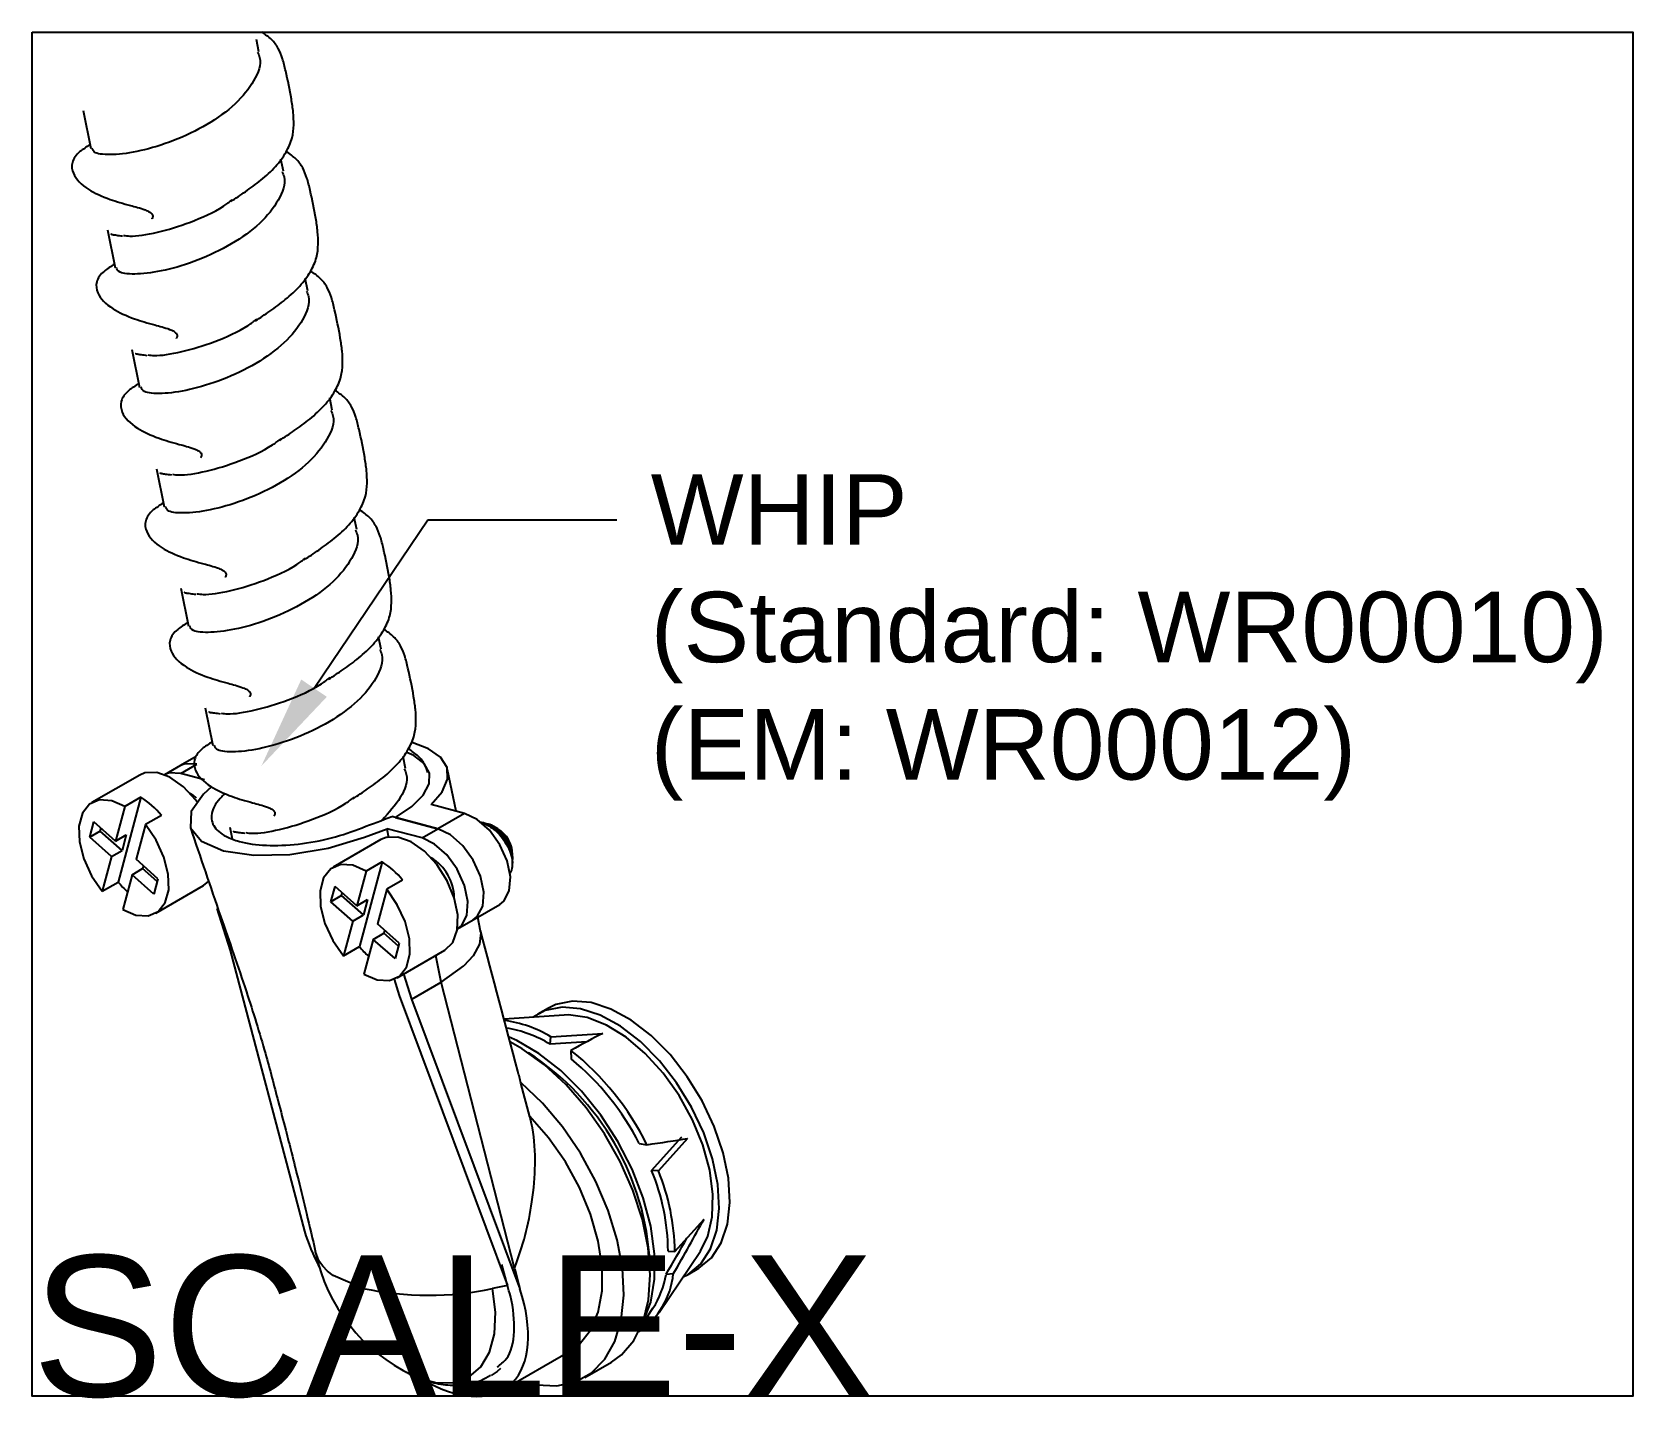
# Model space of a CAD drawing. Extents: x 0 to 4.26, y -3.64 to 0.
import ezdxf
from ezdxf import colors
from ezdxf.entities.mleader import LeaderData, LeaderLine
from ezdxf.math import Vec2, Vec3

# ---------------------------------------------------------------- set-up
doc = ezdxf.new("R2010")
doc.units = 0
doc.header["$LTSCALE"] = 0.5
doc.header["$MEASUREMENT"] = 0
doc.layers.add('FAB DWG', color=221, linetype='CONTINUOUS')
doc.layers.add('Hardware', color=242, linetype='CONTINUOUS')
doc.layers.add('Text-Unprinted', color=131, linetype='CONTINUOUS', plot=False)
doc.styles.add('LSAD_Standard', font='arial.ttf')

msp = doc.modelspace()

# ---------------------------------------------------------------- linework, layer by layer
at = {"layer": 'Hardware', "transparency": 16777216}
for p, q in [((0.6039, -0.0527), (0.5973, -0.0203)), ((0.1357, -0.209), (0.1564, -0.31)), ((0.669, -0.3707), (0.6623, -0.3383)), ((0.2008, -0.527), (0.2214, -0.628)), ((0.734, -0.6887), (0.7274, -0.6563)), ((0.2658, -0.845), (0.2865, -0.946)), ((0.7991, -1.0067), (0.7925, -0.9743)), ((0.3309, -1.163), (0.3516, -1.2639)), ((0.8642, -1.3247), (0.8575, -1.2923)), ((0.396, -1.481), (0.4167, -1.5819)), ((0.9292, -1.6427), (0.9226, -1.6103)), ((0.4611, -1.799), (0.4817, -1.8999)), ((0.3949, -1.9531), (0.353, -1.9773)), ((0.4365, -1.9291), (0.3949, -1.9531)), ((0.396, -1.9737), (0.4385, -1.9492)), ((0.9943, -1.9607), (0.9877, -1.9283)), ((0.2867, -1.9781), (0.1594, -2.0515)), ((0.4587, -1.9905), (0.396, -1.9737)), ((1.1286, -2.0744), (1.1061, -1.9643)), ((0.2898, -2.0372), (0.2293, -2.2629)), ((0.2898, -2.0372), (0.2474, -2.0617)), ((0.4773, -2.0093), (0.4568, -2.0289)), ((0.2474, -2.0617), (0.2226, -2.154)), ((0.3444, -2.0856), (0.302, -2.1101)), ((1.1512, -2.0804), (1.062, -2.0565)), ((1.1512, -2.0804), (1.0805, -2.1212)), ((0.1536, -2.1436), (0.1645, -2.1026)), ((0.1818, -2.1272), (0.1536, -2.1436)), ((0.2226, -2.154), (0.1645, -2.1026)), ((0.1818, -2.1272), (0.1839, -2.1197)), ((0.2399, -2.1787), (0.1818, -2.1272)), ((0.302, -2.1101), (0.2772, -2.2025)), ((0.5261, -2.117), (0.5324, -2.1476)), ((0.8852, -2.1437), (0.9456, -2.1209)), ((1.0381, -2.1457), (0.9456, -2.1209)), ((0.9498, -2.1461), (0.9456, -2.1209)), ((1.0805, -2.1212), (0.958, -2.0884)), ((0.9678, -2.091), (1.0805, -2.1212)), ((1.0381, -2.1457), (1.0805, -2.1212)), ((1.24, -2.1213), (1.2295, -2.1153)), ((0.2116, -2.195), (0.1536, -2.1436)), ((0.2226, -2.154), (0.2509, -2.1377)), ((0.2509, -2.1377), (0.2399, -2.1787)), ((0.9288, -2.15), (0.8015, -2.2235)), ((0.2116, -2.195), (0.1869, -2.2874)), ((0.2116, -2.195), (0.2399, -2.1787)), ((0.3353, -2.254), (0.2772, -2.2025)), ((0.9318, -2.2092), (0.8713, -2.4349)), ((0.9318, -2.2092), (0.8894, -2.2337)), ((1.2793, -2.1972), (1.2793, -2.1893)), ((1.2793, -2.2138), (1.2793, -2.2056)), ((0.2663, -2.2435), (0.2415, -2.3359)), ((0.2663, -2.2435), (0.2945, -2.2272)), ((0.3243, -2.295), (0.2663, -2.2435)), ((0.2966, -2.2196), (0.2945, -2.2272)), ((0.3333, -2.2615), (0.2945, -2.2272)), ((0.3353, -2.254), (0.3243, -2.295)), ((0.8894, -2.2337), (0.8646, -2.326)), ((0.9865, -2.2576), (0.944, -2.2821)), ((0.1869, -2.2874), (0.2293, -2.2629)), ((0.3294, -2.346), (0.4567, -2.2725)), ((0.7956, -2.3155), (0.8066, -2.2745)), ((0.8239, -2.2992), (0.7956, -2.3155)), ((0.8646, -2.326), (0.8066, -2.2745)), ((0.8239, -2.2992), (0.8259, -2.2917)), ((0.8819, -2.3507), (0.8239, -2.2992)), ((0.944, -2.2821), (0.9193, -2.3745)), ((0.492, -2.3336), (0.5275, -2.4449)), ((0.8537, -2.367), (0.7956, -2.3155)), ((0.8646, -2.326), (0.8929, -2.3097)), ((0.8929, -2.3097), (0.8819, -2.3507)), ((1.1744, -2.3633), (1.2451, -2.3225)), ((0.8537, -2.367), (0.8289, -2.4594)), ((0.8537, -2.367), (0.8819, -2.3507)), ((0.9773, -2.426), (0.9193, -2.3745)), ((1.1325, -2.3875), (1.1744, -2.3633)), ((1.194, -2.3936), (1.1863, -2.3564)), ((0.9083, -2.4155), (0.8835, -2.5078)), ((0.9083, -2.4155), (0.9366, -2.3991)), ((0.9664, -2.4669), (0.9083, -2.4155)), ((0.9386, -2.3916), (0.9366, -2.3991)), ((0.9753, -2.4335), (0.9366, -2.3991)), ((0.9773, -2.426), (0.9664, -2.4669)), ((1.1925, -2.394), (1.1947, -2.3983)), ((0.5275, -2.4449), (0.7252, -3.1926)), ((0.8289, -2.4594), (0.8713, -2.4349)), ((0.9715, -2.518), (1.0987, -2.4445)), ((1.089, -2.5293), (1.0745, -2.4585)), ((1.1742, -2.4594), (1.1494, -2.4862)), ((1.0108, -2.5744), (0.9895, -2.5076)), ((1.089, -2.5293), (1.1494, -2.4862)), ((0.9636, -2.5218), (0.9775, -2.5654)), ((1.0108, -2.5744), (1.089, -2.5293)), ((1.2846, -3.2905), (1.089, -2.5293)), ((0.9775, -2.5654), (1.2656, -3.3374)), ((1.2989, -3.3463), (1.0108, -2.5744)), ((1.3746, -2.5983), (1.3463, -2.6146)), ((1.416, -2.6172), (1.2563, -2.6282)), ((1.3792, -2.6949), (1.3807, -2.6749)), ((1.3807, -2.6749), (1.5198, -2.6659)), ((1.4766, -2.6888), (1.3792, -2.6949)), ((1.4346, -2.7111), (1.4355, -2.7339)), ((1.3254, -2.8882), (1.3015, -2.7983)), ((1.6163, -2.9587), (1.6366, -2.9624)), ((1.6493, -3.0309), (1.7295, -2.9416)), ((1.7447, -2.9457), (1.6673, -3.0315)), ((1.6673, -3.0315), (1.6493, -3.0309)), ((1.7113, -3.2462), (1.7887, -3.1603)), ((0.7635, -3.2713), (0.7545, -3.2472)), ((0.7737, -3.286), (0.7635, -3.2713)), ((1.6692, -3.4088), (1.7789, -3.2458)), ((1.6932, -3.2456), (1.7113, -3.2462)), ((0.7869, -3.2993), (0.7737, -3.286)), ((0.8014, -3.3104), (0.7869, -3.2993)), ((0.8795, -3.3441), (0.8014, -3.3104)), ((1.2656, -3.3374), (1.2503, -3.2814)), ((1.2989, -3.3463), (1.2846, -3.2905)), ((1.7069, -3.3059), (1.6876, -3.3074)), ((1.7463, -3.3075), (1.7746, -3.2911)), ((0.8817, -3.3447), (0.8795, -3.3441)), ((1.2656, -3.3374), (1.2258, -3.3454)), ((1.6239, -3.4406), (1.6528, -3.3977)), ((1.2536, -3.615), (1.4315, -3.5123)), ((1.223, -3.5763), (1.2255, -3.5748)), ((1.4715, -3.5816), (1.5422, -3.5408))]:
    msp.add_line(p, q, dxfattribs=at)
at = {"layer": 'Hardware', "transparency": 16777216, "flags": 128}
for points in [[(1.062, -2.0565), (1.0916, -2.0227), (1.106, -1.9895), (1.1046, -1.9583), (1.0874, -1.9307), (1.0553, -1.9079), (1.0116, -1.8913)], [(0.4385, -1.9492), (0.4079, -1.9481), (0.3949, -1.9531)], [(0.4385, -1.9492), (0.4079, -1.9481), (0.3949, -1.9531)], [(0.9678, -2.091), (1.0106, -2.0619), (1.0408, -2.0315), (1.0568, -2.0012), (1.058, -1.9727), (1.0442, -1.9473), (1.0161, -1.9263), (0.9981, -1.9182)], [(0.4408, -2.0516), (0.4357, -2.0447), (0.4028, -2.0092), (0.3672, -1.984), (0.332, -1.9713), (0.3003, -1.9724), (0.2867, -1.9781)], [(0.396, -1.9737), (0.3654, -1.9725), (0.3525, -1.9776)], [(0.2474, -2.0617), (0.2121, -2.0464), (0.1797, -2.0444), (0.153, -2.0559), (0.1342, -2.0798), (0.125, -2.1141), (0.1262, -2.1557), (0.1377, -2.2011), (0.1586, -2.2463), (0.1869, -2.2874)], [(0.4382, -2.0395), (0.4291, -2.0321), (0.4206, -2.0266)], [(0.4568, -2.0289), (0.4235, -2.0751), (0.4215, -2.1183), (0.4511, -2.1544), (0.5093, -2.1797), (0.5905, -2.1917), (0.6866, -2.1893), (0.7882, -2.1728), (0.8852, -2.1437)], [(1.2451, -2.3225), (1.256, -2.3138), (1.2703, -2.2867), (1.2732, -2.2495), (1.2645, -2.2068), (1.2451, -2.1637), (1.2175, -2.1253), (1.1849, -2.0964), (1.1512, -2.0804)], [(0.2415, -2.3359), (0.2767, -2.3511), (0.3091, -2.3531), (0.3359, -2.3416), (0.3547, -2.3177), (0.3639, -2.2835), (0.3626, -2.2418), (0.3511, -2.1964), (0.3303, -2.1512), (0.302, -2.1101)], [(1.1744, -2.3633), (1.1853, -2.3546), (1.1996, -2.3275), (1.2025, -2.2903), (1.1938, -2.2476), (1.1744, -2.2045), (1.1468, -2.1662), (1.1141, -2.1372), (1.0805, -2.1212)], [(1.1744, -2.3633), (1.1853, -2.3546), (1.1996, -2.3275), (1.2025, -2.2903), (1.1938, -2.2476), (1.1744, -2.2045), (1.1468, -2.1662), (1.1141, -2.1372), (1.0805, -2.1212)], [(1.0987, -2.4445), (1.0987, -2.4445), (1.12, -2.4235), (1.1319, -2.3913), (1.1332, -2.3507), (1.1239, -2.3054), (1.1049, -2.2593), (1.0777, -2.2167), (1.0449, -2.1811), (1.0092, -2.156), (0.974, -2.1433), (0.9424, -2.1444), (0.9288, -2.15)], [(1.132, -2.3878), (1.1429, -2.3791), (1.1572, -2.352), (1.1601, -2.3148), (1.1514, -2.2721), (1.132, -2.229), (1.1043, -2.1907), (1.0717, -2.1617), (1.0381, -2.1457)], [(0.8894, -2.2337), (0.8542, -2.2184), (0.8218, -2.2164), (0.795, -2.2279), (0.7762, -2.2518), (0.767, -2.2861), (0.7683, -2.3277), (0.7798, -2.3731), (0.8006, -2.4183), (0.8289, -2.4594)], [(0.4567, -2.2725), (0.4567, -2.2725), (0.4709, -2.2609)], [(0.8835, -2.5078), (0.9188, -2.5231), (0.9512, -2.5251), (0.9779, -2.5136), (0.9967, -2.4897), (1.0059, -2.4554), (1.0047, -2.4138), (0.9931, -2.3684), (0.9723, -2.3232), (0.944, -2.2821)], [(1.1947, -2.3983), (1.1913, -2.4281), (1.1742, -2.4594)], [(1.7328, -3.3143), (1.7463, -3.3075), (1.7805, -3.2793), (1.8063, -3.2397), (1.8227, -3.19), (1.8291, -3.1321), (1.8252, -3.0679), (1.8113, -2.9999), (1.7878, -2.9305), (1.7556, -2.8622), (1.7158, -2.7974), (1.6699, -2.7386), (1.6195, -2.6878), (1.5665, -2.6469), (1.5127, -2.6174), (1.4602, -2.6002), (1.4107, -2.5961), (1.3662, -2.6052), (1.3337, -2.6229)], [(1.7746, -3.2911), (1.7746, -3.2911), (1.8088, -3.263), (1.8346, -3.2234), (1.851, -3.1737), (1.8573, -3.1157), (1.8535, -3.0516), (1.8396, -2.9836), (1.8161, -2.9142), (1.7839, -2.8458), (1.7441, -2.7811), (1.6982, -2.7223), (1.6478, -2.6715), (1.5948, -2.6306), (1.541, -2.601), (1.4885, -2.5839), (1.439, -2.5798), (1.3945, -2.5889), (1.3746, -2.5983)], [(1.7789, -3.2458), (1.7988, -3.2058), (1.8107, -3.1539), (1.8124, -3.0945), (1.8039, -3.03), (1.7854, -2.9629), (1.7578, -2.8957), (1.7221, -2.831), (1.6796, -2.7714), (1.632, -2.719), (1.5811, -2.6759), (1.5289, -2.6437), (1.4773, -2.6238), (1.4284, -2.6168), (1.416, -2.6172)], [(1.6253, -3.4368), (1.6268, -3.4341), (1.647, -3.3817), (1.6572, -3.3205), (1.6572, -3.2524), (1.647, -3.1793), (1.6268, -3.1036), (1.5973, -3.0276), (1.5593, -2.9535), (1.5141, -2.8836), (1.463, -2.82), (1.4076, -2.7647), (1.3494, -2.7193), (1.2904, -2.6852), (1.27, -2.6762)], [(1.5422, -3.5408), (1.5688, -3.5217), (1.6021, -3.4832), (1.6264, -3.4339), (1.6411, -3.3753), (1.6457, -3.3089), (1.6402, -3.2368), (1.6247, -3.161), (1.5996, -3.0836), (1.5657, -3.0069), (1.5239, -2.9331), (1.4754, -2.8644), (1.4217, -2.8026), (1.3642, -2.7496), (1.3047, -2.7069), (1.2739, -2.6894)], [(1.2958, -3.5906), (1.3418, -3.6019), (1.3967, -3.6043), (1.4464, -3.5934), (1.4896, -3.5695), (1.5249, -3.5332), (1.5514, -3.4858), (1.5682, -3.4285), (1.5749, -3.363), (1.5713, -3.2912), (1.5574, -3.2153), (1.5338, -3.1374), (1.501, -3.0598), (1.46, -2.9849), (1.4121, -2.9147), (1.3586, -2.8514), (1.3011, -2.7967)], [(1.4315, -3.5123), (1.4571, -3.4934), (1.4866, -3.4562), (1.5068, -3.4083), (1.5172, -3.3514), (1.5172, -3.2874), (1.5069, -3.2186), (1.4867, -3.1473), (1.4572, -3.0761), (1.4196, -3.0074), (1.375, -2.9436), (1.3251, -2.8869)], [(1.012, -3.5757), (1.0282, -3.5828), (1.0775, -3.596), (1.123, -3.5955), (1.1626, -3.5813), (1.1948, -3.554), (1.2179, -3.5148), (1.2312, -3.4655), (1.2338, -3.4082), (1.2258, -3.3454)], [(1.247, -3.5583), (1.2382, -3.566), (1.2217, -3.577)]]:
    msp.add_lwpolyline(points, dxfattribs=at)
at = {"layer": 'Hardware', "transparency": 16777216}
for centre, radius, start, end in [((0.172, -2.2251), 0.2218, 38.9589, 57.9139), ((1.1959, -2.1921), 0.0834, 1.9413, 58.0533), ((1.1551, -2.2183), 0.1243, 2.4559, 31.3364), ((0.814, -2.397), 0.2218, 38.9589, 57.9139), ((0.996, -2.3075), 0.1278, 1.2989, 58.5181), ((0.4224, -2.1036), 0.2503, 219.5185, 227.7491), ((1.0644, -2.2756), 0.2503, 219.5185, 227.7491), ((1.215, -2.9495), 0.3207, 58.8923, 82.4382), ((1.2145, -2.962), 0.3138, 58.3459, 81.1823), ((0.9376, -3.3124), 0.7078, 2.8349, 57.1597), ((0.9758, -3.2867), 0.7361, 26.1424, 51.4468), ((0.9845, -3.2815), 0.7094, 27.0621, 50.5271), ((1.1102, -3.253), 0.583, 0.735, 22.3943), ((1.1037, -3.2587), 0.6077, 1.1788, 21.9505), ((1.2111, -3.1545), 0.4659, 191.5647, 244.6977), ((0.7175, -3.466), 0.5936, 11.6286, 17.1906), ((1.4968, -3.2853), 0.2111, 304.1336, 354.4116), ((1.4546, -3.2694), 0.2361, 327.0789, 350.7413), ((1.0553, -2.5378), 0.8254, 257.8567, 281.9232)]:
    msp.add_arc(centre, radius, start, end, dxfattribs=at)
for centre, major_axis, ratio, start_param, end_param in [((-1.2438, -6.1735), (3.0806, 3.5526), 0.141139, 0.321994, 0.377816), ((-3.6469, -3.1841), (5.6802, 0.3188), 0.03559, 5.905245, 5.961067), ((1.012, -3.2695), (-0.2531, 0.3379), 0.521836, 0.984854, 1.248947), ((-2.6312, -8.1476), (4.597, 5.5528), 0.081297, 5.834713, 5.890535), ((-2.3073, -7.7539), (4.2546, 5.1393), 0.081297, 5.821281, 5.859701), ((1.012, -3.2695), (-0.2531, 0.3379), 0.521836, 2.31844, 4.126447)]:
    msp.add_ellipse(centre, major_axis=major_axis, ratio=ratio, start_param=start_param, end_param=end_param, dxfattribs=at)
for points, knots in [([(0.5292, -0.4511), (0.542, -0.4427), (0.5682, -0.4254), (0.6122, -0.3931), (0.6494, -0.3587), (0.6764, -0.322), (0.6936, -0.2844), (0.6972, -0.2491), (0.6958, -0.2143), (0.6887, -0.1661), (0.6785, -0.1171), (0.6672, -0.0702), (0.655, -0.0409), (0.6394, -0.0198), (0.6208, -0.0065), (0.6117, 0)], [0, 0, 0, 0, 0.080239, 0.164948, 0.259343, 0.353694, 0.436412, 0.506206, 0.567727, 0.627828, 0.752798, 0.810363, 0.867419, 0.935007, 1, 1, 1, 1]), ([(0.6004, -0.0536), (0.6025, -0.0583), (0.6126, -0.0815), (0.5938, -0.1304), (0.5452, -0.1925), (0.4676, -0.2483), (0.377, -0.2915), (0.2865, -0.3187), (0.2123, -0.3286), (0.165, -0.3243), (0.1614, -0.3136), (0.1598, -0.3091)], [0, 0, 0, 0, 0.031892, 0.156892, 0.281892, 0.406892, 0.531892, 0.656892, 0.781892, 0.906892, 1, 1, 1, 1]), ([(0.1543, -0.2999), (0.1447, -0.3061), (0.128, -0.3168), (0.1132, -0.3321), (0.104, -0.3526), (0.1088, -0.3841), (0.1417, -0.4171), (0.2002, -0.4444), (0.2544, -0.4601), (0.2919, -0.4695), (0.3109, -0.4776), (0.3171, -0.4821), (0.32, -0.4854), (0.3214, -0.4891), (0.3212, -0.4928), (0.32, -0.4956), (0.3188, -0.4971), (0.3185, -0.4976)], [0, 0, 0, 0, 0.080967, 0.140305, 0.20268, 0.32706, 0.546312, 0.716659, 0.843881, 0.927691, 0.953899, 0.963672, 0.971807, 0.979151, 0.986819, 0.995804, 1, 1, 1, 1]), ([(0.5943, -0.7691), (0.607, -0.7607), (0.6333, -0.7434), (0.6772, -0.7111), (0.7144, -0.6767), (0.7415, -0.64), (0.7587, -0.6024), (0.7623, -0.5671), (0.7609, -0.5323), (0.7538, -0.4841), (0.7436, -0.435), (0.7323, -0.3882), (0.7201, -0.3589), (0.7045, -0.3378), (0.6859, -0.3245), (0.6768, -0.318)], [0, 0, 0, 0, 0.080239, 0.164948, 0.259343, 0.353694, 0.436412, 0.506206, 0.567727, 0.627828, 0.752798, 0.810363, 0.867419, 0.935007, 1, 1, 1, 1]), ([(0.6655, -0.3716), (0.6675, -0.3763), (0.6776, -0.3995), (0.6589, -0.4484), (0.6103, -0.5105), (0.5326, -0.5663), (0.442, -0.6095), (0.3516, -0.6367), (0.2774, -0.6466), (0.23, -0.6423), (0.2264, -0.6316), (0.2249, -0.6271)], [0, 0, 0, 0, 0.031892, 0.156892, 0.281892, 0.406892, 0.531892, 0.656892, 0.781892, 0.906892, 1, 1, 1, 1]), ([(0.2434, -0.5414), (0.2487, -0.5422), (0.2684, -0.5452), (0.3326, -0.5353), (0.4201, -0.5082), (0.4935, -0.4765), (0.5254, -0.4521), (0.5329, -0.4464)], [0, 0, 0, 0, 0.099464, 0.371672, 0.64388, 0.916088, 1, 1, 1, 1]), ([(0.2113, -0.5382), (0.2111, -0.5382), (0.2105, -0.5383), (0.2119, -0.5386), (0.2146, -0.5391), (0.2192, -0.5399), (0.2254, -0.5408), (0.2327, -0.5419), (0.2379, -0.5425), (0.2407, -0.5429)], [0, 0, 0, 0, 0.062778, 0.252594, 0.411375, 0.550941, 0.686534, 0.832835, 1, 1, 1, 1]), ([(0.2194, -0.6179), (0.2097, -0.6241), (0.1931, -0.6348), (0.1783, -0.6501), (0.169, -0.6706), (0.1739, -0.7021), (0.2067, -0.7351), (0.2653, -0.7624), (0.3195, -0.7781), (0.357, -0.7875), (0.376, -0.7956), (0.3822, -0.8001), (0.3851, -0.8034), (0.3865, -0.8071), (0.3863, -0.8108), (0.3851, -0.8136), (0.3839, -0.8151), (0.3835, -0.8156)], [0, 0, 0, 0, 0.080967, 0.140305, 0.20268, 0.32706, 0.546312, 0.716659, 0.843881, 0.927691, 0.953899, 0.963672, 0.971807, 0.979151, 0.986819, 0.995804, 1, 1, 1, 1]), ([(0.6593, -1.0871), (0.6721, -1.0787), (0.6983, -1.0614), (0.7423, -1.0291), (0.7795, -0.9947), (0.8066, -0.958), (0.8237, -0.9204), (0.8274, -0.8851), (0.826, -0.8503), (0.8189, -0.8021), (0.8087, -0.753), (0.7974, -0.7062), (0.7852, -0.6769), (0.7695, -0.6558), (0.7509, -0.6425), (0.7418, -0.636)], [0, 0, 0, 0, 0.0802385, 0.164948, 0.2593428, 0.3536939, 0.4364118, 0.5062064, 0.567727, 0.6278283, 0.7527984, 0.810363, 0.8674186, 0.9350067, 1, 1, 1, 1]), ([(0.7306, -0.6896), (0.7326, -0.6943), (0.7427, -0.7175), (0.7239, -0.7664), (0.6754, -0.8285), (0.5977, -0.8843), (0.5071, -0.9275), (0.4166, -0.9547), (0.3425, -0.9646), (0.2951, -0.9603), (0.2915, -0.9496), (0.29, -0.9451)], [0, 0, 0, 0, 0.031892, 0.156892, 0.281892, 0.406892, 0.531892, 0.656892, 0.781892, 0.906892, 1, 1, 1, 1]), ([(0.3084, -0.8594), (0.3137, -0.8602), (0.3335, -0.8632), (0.3977, -0.8533), (0.4852, -0.8262), (0.5585, -0.7945), (0.5905, -0.7701), (0.598, -0.7644)], [0, 0, 0, 0, 0.099464, 0.371672, 0.64388, 0.916088, 1, 1, 1, 1]), ([(0.2763, -0.8562), (0.2762, -0.8562), (0.2755, -0.8563), (0.2769, -0.8566), (0.2797, -0.8571), (0.2843, -0.8579), (0.2905, -0.8588), (0.2978, -0.8599), (0.303, -0.8605), (0.3058, -0.8609)], [0, 0, 0, 0, 0.062778, 0.252594, 0.411375, 0.550941, 0.686534, 0.832835, 1, 1, 1, 1]), ([(0.2845, -0.9359), (0.2748, -0.9421), (0.2581, -0.9528), (0.2434, -0.9681), (0.2341, -0.9886), (0.239, -1.0201), (0.2718, -1.0531), (0.3304, -1.0804), (0.3846, -1.0961), (0.4221, -1.1055), (0.4411, -1.1136), (0.4473, -1.1181), (0.4502, -1.1214), (0.4516, -1.1251), (0.4513, -1.1287), (0.4502, -1.1316), (0.449, -1.1331), (0.4486, -1.1336)], [0, 0, 0, 0, 0.0809666, 0.1403051, 0.2026804, 0.32706, 0.5463119, 0.7166591, 0.8438805, 0.927691, 0.9538988, 0.963672, 0.9718068, 0.9791513, 0.9868187, 0.9958041, 1, 1, 1, 1]), ([(0.7244, -1.4051), (0.7372, -1.3967), (0.7634, -1.3794), (0.8074, -1.3471), (0.8446, -1.3127), (0.8717, -1.276), (0.8888, -1.2384), (0.8924, -1.2031), (0.891, -1.1683), (0.8839, -1.1201), (0.8737, -1.071), (0.8624, -1.0242), (0.8502, -0.9949), (0.8346, -0.9738), (0.816, -0.9605), (0.8069, -0.954)], [0, 0, 0, 0, 0.080239, 0.164948, 0.259343, 0.353694, 0.436412, 0.506206, 0.567727, 0.627828, 0.752798, 0.810363, 0.867419, 0.935007, 1, 1, 1, 1]), ([(0.7956, -1.0076), (0.7977, -1.0123), (0.8078, -1.0355), (0.789, -1.0844), (0.7404, -1.1465), (0.6628, -1.2023), (0.5722, -1.2455), (0.4817, -1.2727), (0.4075, -1.2826), (0.3602, -1.2783), (0.3566, -1.2676), (0.3551, -1.2631)], [0, 0, 0, 0, 0.031892, 0.156892, 0.281892, 0.406892, 0.531892, 0.656892, 0.781892, 0.906892, 1, 1, 1, 1]), ([(0.3735, -1.1774), (0.3788, -1.1782), (0.3985, -1.1812), (0.4628, -1.1713), (0.5502, -1.1442), (0.6236, -1.1125), (0.6555, -1.0881), (0.6631, -1.0824)], [0, 0, 0, 0, 0.099464, 0.371672, 0.64388, 0.916088, 1, 1, 1, 1]), ([(0.3414, -1.1742), (0.3413, -1.1742), (0.3406, -1.1743), (0.342, -1.1746), (0.3447, -1.1751), (0.3494, -1.1759), (0.3555, -1.1768), (0.3629, -1.1779), (0.3681, -1.1785), (0.3709, -1.1789)], [0, 0, 0, 0, 0.062778, 0.252594, 0.411375, 0.550941, 0.686534, 0.832835, 1, 1, 1, 1]), ([(0.3495, -1.2539), (0.3399, -1.2601), (0.3232, -1.2708), (0.3084, -1.2861), (0.2992, -1.3066), (0.304, -1.3381), (0.3369, -1.3711), (0.3954, -1.3984), (0.4497, -1.4141), (0.4871, -1.4235), (0.5061, -1.4316), (0.5123, -1.4361), (0.5152, -1.4394), (0.5166, -1.4431), (0.5164, -1.4467), (0.5153, -1.4496), (0.5141, -1.4511), (0.5137, -1.4516)], [0, 0, 0, 0, 0.080967, 0.140305, 0.20268, 0.32706, 0.546312, 0.716659, 0.843881, 0.927691, 0.953899, 0.963672, 0.971807, 0.979151, 0.986819, 0.995804, 1, 1, 1, 1]), ([(0.7895, -1.7231), (0.8022, -1.7147), (0.8285, -1.6974), (0.8725, -1.6651), (0.9096, -1.6307), (0.9367, -1.594), (0.9539, -1.5564), (0.9575, -1.5211), (0.9561, -1.4863), (0.949, -1.4381), (0.9388, -1.389), (0.9275, -1.3422), (0.9153, -1.3129), (0.8997, -1.2918), (0.8811, -1.2785), (0.872, -1.272)], [0, 0, 0, 0, 0.080239, 0.164948, 0.259343, 0.353694, 0.436412, 0.506206, 0.567727, 0.627828, 0.752798, 0.810363, 0.867419, 0.935007, 1, 1, 1, 1]), ([(0.8607, -1.3256), (0.8628, -1.3303), (0.8728, -1.3535), (0.8541, -1.4024), (0.8055, -1.4645), (0.7278, -1.5203), (0.6373, -1.5635), (0.5468, -1.5907), (0.4726, -1.6006), (0.4253, -1.5963), (0.4217, -1.5856), (0.4201, -1.5811)], [0, 0, 0, 0, 0.031892, 0.156892, 0.281892, 0.406892, 0.531892, 0.656892, 0.781892, 0.906892, 1, 1, 1, 1]), ([(0.4386, -1.4954), (0.4439, -1.4962), (0.4636, -1.4992), (0.5278, -1.4893), (0.6153, -1.4622), (0.6887, -1.4305), (0.7206, -1.4061), (0.7281, -1.4004)], [0, 0, 0, 0, 0.099464, 0.371672, 0.64388, 0.916088, 1, 1, 1, 1]), ([(0.4065, -1.4922), (0.4063, -1.4922), (0.4057, -1.4923), (0.4071, -1.4926), (0.4098, -1.4931), (0.4145, -1.4939), (0.4206, -1.4948), (0.428, -1.4959), (0.4332, -1.4965), (0.4359, -1.4969)], [0, 0, 0, 0, 0.062778, 0.252594, 0.411375, 0.550941, 0.686534, 0.832835, 1, 1, 1, 1]), ([(0.4146, -1.5719), (0.405, -1.5781), (0.3883, -1.5888), (0.3735, -1.6041), (0.3642, -1.6246), (0.3691, -1.656), (0.4019, -1.6891), (0.4605, -1.7164), (0.5147, -1.7321), (0.5522, -1.7415), (0.5712, -1.7496), (0.5774, -1.7541), (0.5803, -1.7574), (0.5817, -1.7611), (0.5815, -1.7647), (0.5803, -1.7676), (0.5791, -1.7691), (0.5787, -1.7696)], [0, 0, 0, 0, 0.080967, 0.140305, 0.20268, 0.32706, 0.546312, 0.716659, 0.843881, 0.927691, 0.953899, 0.963672, 0.971807, 0.979151, 0.986819, 0.995804, 1, 1, 1, 1]), ([(0.8546, -2.0411), (0.8673, -2.0327), (0.8936, -2.0154), (0.9375, -1.9831), (0.9747, -1.9487), (1.0018, -1.912), (1.0189, -1.8744), (1.0226, -1.839), (1.0212, -1.8043), (1.0141, -1.7561), (1.0039, -1.707), (0.9926, -1.6602), (0.9804, -1.6309), (0.9648, -1.6098), (0.9462, -1.5965), (0.937, -1.59)], [0, 0, 0, 0, 0.080239, 0.164948, 0.259343, 0.353694, 0.436412, 0.506206, 0.567727, 0.627828, 0.752798, 0.810363, 0.867419, 0.935007, 1, 1, 1, 1]), ([(0.9258, -1.6436), (0.9278, -1.6483), (0.9379, -1.6715), (0.9192, -1.7204), (0.8706, -1.7825), (0.7929, -1.8383), (0.7023, -1.8815), (0.6119, -1.9087), (0.5377, -1.9186), (0.4903, -1.9143), (0.4867, -1.9036), (0.4852, -1.8991)], [0, 0, 0, 0, 0.031892, 0.156892, 0.281892, 0.406892, 0.531892, 0.656892, 0.781892, 0.906892, 1, 1, 1, 1]), ([(0.5037, -1.8134), (0.5089, -1.8142), (0.5287, -1.8172), (0.5929, -1.8072), (0.6804, -1.7802), (0.7537, -1.7485), (0.7857, -1.7241), (0.7932, -1.7184)], [0, 0, 0, 0, 0.099464, 0.371672, 0.64388, 0.916088, 1, 1, 1, 1]), ([(0.4716, -1.8102), (0.4714, -1.8102), (0.4707, -1.8103), (0.4721, -1.8106), (0.4749, -1.8111), (0.4795, -1.8119), (0.4857, -1.8128), (0.493, -1.8139), (0.4982, -1.8145), (0.501, -1.8149)], [0, 0, 0, 0, 0.062778, 0.252594, 0.411375, 0.550941, 0.686534, 0.832835, 1, 1, 1, 1]), ([(0.4797, -1.8899), (0.47, -1.8961), (0.4533, -1.9068), (0.4386, -1.9221), (0.4293, -1.9426), (0.4342, -1.974), (0.467, -2.0071), (0.5256, -2.0344), (0.5798, -2.0501), (0.6173, -2.0595), (0.6363, -2.0676), (0.6425, -2.0721), (0.6454, -2.0754), (0.6468, -2.079), (0.6466, -2.0827), (0.6454, -2.0856), (0.6442, -2.0871), (0.6438, -2.0876)], [0, 0, 0, 0, 0.080967, 0.140305, 0.20268, 0.32706, 0.546312, 0.716659, 0.843881, 0.927691, 0.953899, 0.963672, 0.971807, 0.979151, 0.986819, 0.995804, 1, 1, 1, 1]), ([(1.0536, -1.9709), (1.0511, -1.9643), (1.0443, -1.9464), (1.0298, -1.928), (1.0112, -1.9146), (1.0021, -1.908)], [0, 0, 0, 0, 0.23118, 0.623114, 1, 1, 1, 1]), ([(0.9908, -1.9616), (0.9929, -1.9663), (1.0029, -1.9895), (0.9858, -2.0383), (0.9496, -2.0785), (0.9317, -2.0984)], [0, 0, 0, 0, 0.114056, 0.561095, 1, 1, 1, 1]), ([(0.5145, -2.0267), (0.5113, -2.0297), (0.4938, -2.0461), (0.4747, -2.0766), (0.4789, -2.1141), (0.5089, -2.1402), (0.5572, -2.1583), (0.6215, -2.1675), (0.7079, -2.1639), (0.7984, -2.1475), (0.8796, -2.1183), (0.9317, -2.0984), (0.958, -2.0884)], [0, 0, 0, 0, 0.025154, 0.138402, 0.251644, 0.364891, 0.437157, 0.550411, 0.663664, 0.776818, 0.88734, 1, 1, 1, 1]), ([(0.5687, -2.1314), (0.574, -2.1322), (0.5938, -2.1352), (0.658, -2.1252), (0.7454, -2.0982), (0.8188, -2.0665), (0.8508, -2.0421), (0.8583, -2.0364)], [0, 0, 0, 0, 0.099464, 0.371672, 0.64388, 0.916088, 1, 1, 1, 1]), ([(0.4214, -2.1181), (0.448, -2.1967), (0.4972, -2.342), (0.5678, -2.5432), (0.6194, -2.7081), (0.6509, -2.8305), (0.6741, -2.9188), (0.6919, -2.9882), (0.7104, -3.0618), (0.7321, -3.1503), (0.7469, -3.2142), (0.7549, -3.249)], [0, 0, 0, 0, 0.202852, 0.375253, 0.517156, 0.628879, 0.696546, 0.751143, 0.818476, 0.901411, 1, 1, 1, 1]), ([(0.5366, -2.1282), (0.5365, -2.1282), (0.5358, -2.1283), (0.5372, -2.1286), (0.54, -2.1291), (0.5446, -2.1299), (0.5507, -2.1308), (0.5581, -2.1319), (0.5633, -2.1325), (0.5661, -2.1329)], [0, 0, 0, 0, 0.062778, 0.252594, 0.411375, 0.550941, 0.686534, 0.832835, 1, 1, 1, 1]), ([(1.1931, -2.1041), (1.1943, -2.104), (1.2014, -2.1036), (1.2163, -2.11), (1.2359, -2.123), (1.2511, -2.139), (1.2586, -2.1499), (1.2612, -2.1537)], [0, 0, 0, 0, 0.056959, 0.323221, 0.594521, 0.859893, 1, 1, 1, 1]), ([(1.1962, -2.107), (1.1977, -2.107), (1.2053, -2.107), (1.2208, -2.1159), (1.24, -2.1309), (1.2569, -2.1515), (1.2699, -2.1745), (1.2773, -2.196), (1.2787, -2.2081), (1.2793, -2.2131)], [0, 0, 0, 0, 0.04248, 0.211362, 0.380454, 0.546573, 0.716432, 0.883231, 1, 1, 1, 1]), ([(1.2786, -2.1972), (1.2787, -2.194), (1.2789, -2.1852), (1.2735, -2.1677), (1.2633, -2.1478), (1.2489, -2.1296), (1.2322, -2.1161), (1.2187, -2.1089), (1.212, -2.1088), (1.2106, -2.1088)], [0, 0, 0, 0, 0.095122, 0.260311, 0.430447, 0.601974, 0.775965, 0.953783, 1, 1, 1, 1]), ([(1.2421, -2.1307), (1.2422, -2.1308), (1.2473, -2.1342), (1.2564, -2.1448), (1.2679, -2.1613), (1.2756, -2.1793), (1.2786, -2.1913), (1.2786, -2.1965), (1.2786, -2.1967)], [0, 0, 0, 0, 0.005813, 0.24997, 0.498355, 0.746299, 0.990763, 1, 1, 1, 1]), ([(1.2612, -2.1537), (1.2652, -2.1607), (1.2736, -2.1757), (1.2793, -2.1947), (1.2786, -2.2032), (1.2784, -2.2056)], [0, 0, 0, 0, 0.385568, 0.821146, 1, 1, 1, 1]), ([(1.2707, -2.2415), (1.2717, -2.2406), (1.2765, -2.2364), (1.2788, -2.2257), (1.2792, -2.2159), (1.2793, -2.2133)], [0, 0, 0, 0, 0.1505204, 0.7698968, 1, 1, 1, 1]), ([(1.3015, -2.7983), (1.2987, -2.7877), (1.2627, -2.6522), (1.2268, -2.5169), (1.1936, -2.3921)], [0, 0, 0, 0, 0.078362, 1, 1, 1, 1]), ([(1.2846, -3.2905), (1.2947, -3.2617), (1.3151, -3.2035), (1.3329, -3.1099), (1.3415, -3.013), (1.3368, -2.9371), (1.3274, -2.8971), (1.3251, -2.8869)], [0, 0, 0, 0, 0.209617, 0.423119, 0.665377, 0.915096, 1, 1, 1, 1]), ([(1.238, -3.5539), (1.2468, -3.5475), (1.2732, -3.5283), (1.2873, -3.4621), (1.2811, -3.3903), (1.2683, -3.3466), (1.2656, -3.3374)], [0, 0, 0, 0, 0.178585, 0.541078, 0.903571, 1, 1, 1, 1]), ([(0.9937, -3.5658), (0.9953, -3.5669), (1.0133, -3.5787), (1.0493, -3.5916), (1.1, -3.6032), (1.1489, -3.6023), (1.1901, -3.5938), (1.2119, -3.5809), (1.2202, -3.576)], [0, 0, 0, 0, 0.023256, 0.252124, 0.469994, 0.676603, 0.876067, 1, 1, 1, 1])]:
    msp.add_open_spline(points, degree=3, knots=knots, dxfattribs=at)
at = {"layer": 'Text-Unprinted', "transparency": 16777216}
msp.add_lwpolyline([(0, 0), (4.2614, 0), (4.2614, -3.6321), (0, -3.6321)], close=True, dxfattribs=at)

# ---------------------------------------------------------------- texts
at = {"layer": 'Text-Unprinted', "ltscale": 0.5, "transparency": 16777216, "style": 'LSAD_Standard'}
msp.add_attdef('SCALE-X', (0, -3.6321), 'XEffectiveScaleFactor', height=0.375, dxfattribs=at)

# ---------------------------------------------------------------- leaders
at = {"layer": 'FAB DWG', "transparency": 16777216}
ml = msp.add_multileader_mtext('Standard', dxfattribs=at)
ml.set_content('WHIP\\P(Standard: WR00010)\\P(EM: WR00012)', color=256, style='LSAD_Standard')
ml.set_leader_properties()
ml.build(insert=Vec2(0, 0))
ml.multileader.update_dxf_attribs({"dogleg_length": 0.0922, "arrow_head_size": 0.25})
ctx = ml.context
ctx.base_point, ctx.char_height, ctx.arrow_head_size, ctx.landing_gap_size, ctx.plane_origin = Vec3(1.5568, -1.2989), 0.1875, 0.25, 0.09, Vec3(2.8887, -3.0077)
notes = []
notes.append((ctx, [(1, (1, 1, 0), (1.0536, -1.2989), (1, 0), 0.5032, [(0, [(0.6106, -1.9539)], 0, [])])]))
ctx.mtext.insert, ctx.mtext.width, ctx.mtext.defined_height, ctx.mtext.flow_direction = Vec3(1.6468, -1.1776), 2.614564, 1.0372, 5
for ctx, leaders in notes:
    for number, flags, end, landing, length, lines in leaders:
        leader = LeaderData()
        leader.index, (leader.has_last_leader_line, leader.has_dogleg_vector, leader.attachment_direction) = number, flags
        leader.last_leader_point, leader.dogleg_vector, leader.dogleg_length = Vec3(end), Vec3(landing), length
        for number, points, colour, breaks in lines:
            line = LeaderLine()
            line.index, line.vertices, line.color, line.breaks = number, Vec3.list(points), colors.encode_raw_color(colour), breaks
            leader.lines.append(line)
        ctx.leaders.append(leader)

doc.saveas('drawing.dxf')
